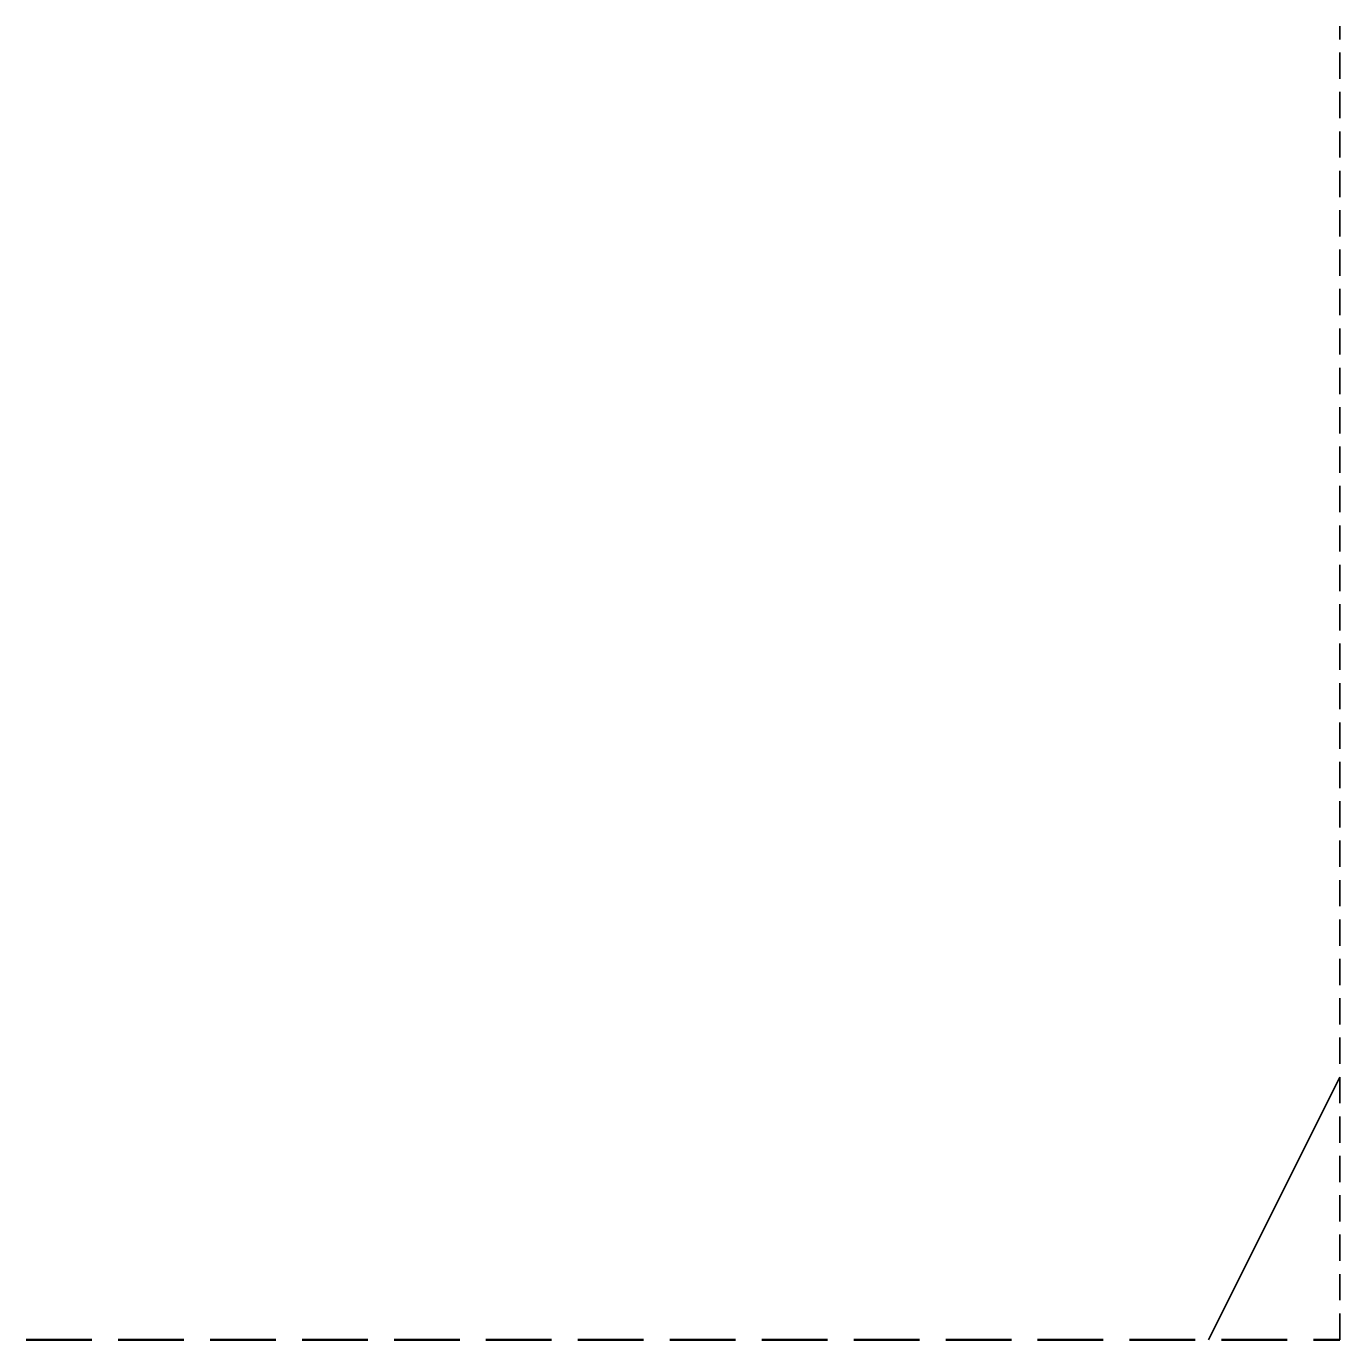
# Model space of a CAD drawing. Header units: millimetres. Extents: x -100 to 0, y 0 to 100.
import ezdxf

# ---------------------------------------------------------------- set-up
doc = ezdxf.new("R2010")
doc.units = ezdxf.units.MM
doc.linetypes.add('FIRST_TYPE', pattern=[7, 5, -2])
doc.linetypes.add('SECOND_TYPE', pattern=[3, 2, -1])
for name, color, linetype in [('CURRENT', 7, 'Continuous'), ('FIRST', 7, 'Continuous'), ('SECOND', 7, 'Continuous')]:
    doc.layers.add(name, color=color, linetype=linetype)

msp = doc.modelspace()

# ---------------------------------------------------------------- linework, layer by layer
at = {"layer": 'CURRENT', "lineweight": 35, "transparency": 33554623}
msp.add_line((-10, 0), (0, 20), dxfattribs=at)
at = {"layer": 'FIRST', "color": 1, "linetype": 'FIRST_TYPE', "lineweight": 50, "transparency": 33554560}
msp.add_line((-100, 0), (0, 0), dxfattribs=at)
at = {"layer": 'SECOND', "color": 3, "linetype": 'SECOND_TYPE', "lineweight": 35, "transparency": 33554623}
msp.add_line((0, 0), (0, 100), dxfattribs=at)

doc.saveas('drawing.dxf')
